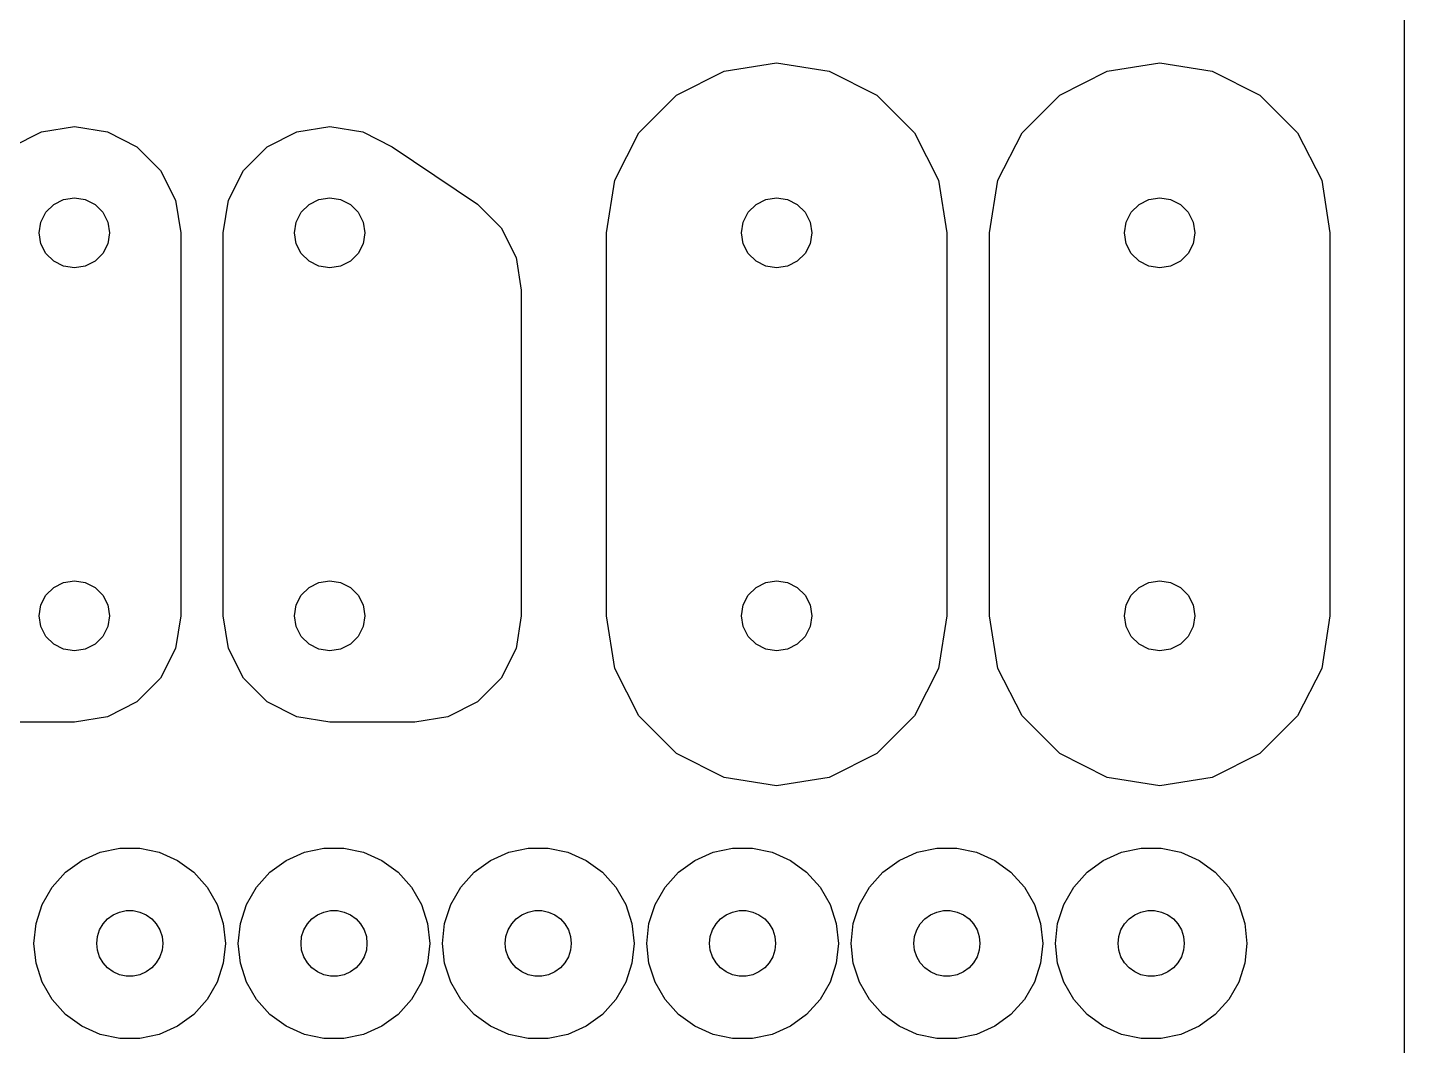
# Model space of a CAD drawing. Extents: x 0 to 1394, y 0 to 480.
# Drawn here: x 1267.9 to 1332.6, y 132.9 to 180.8 of the extents above; entities that cross this region are included whole.
import ezdxf

# ---------------------------------------------------------------- set-up
doc = ezdxf.new("R2010")
doc.units = 0
doc.layers.add('Layer_1', color=7, linetype='CONTINUOUS')

msp = doc.modelspace()

# ---------------------------------------------------------------- linework, layer by layer
at = {"layer": 'Layer_1', "color": 7}
for points in [[(1206.141098, 81.137238), (1206.161136, 81.137238), (1206.161108, 81.378256), (1206.27109, 81.846237), (1206.49111, 82.273239), (1206.811094, 82.634257), (1207.211115, 82.908239), (1207.66109, 83.079265), (1208.141094, 83.137262), (1332.641113, 83.137262), (1332.641113, 361.137251), (1208.141094, 361.137251), (1207.66109, 361.19525), (1207.211115, 361.366252), (1206.811094, 361.64025), (1206.49111, 362.001252), (1206.27109, 362.428251), (1206.161108, 362.896252), (1206.161108, 363.13725), (1206.14107, 363.13725), (1206.141098, 409.26225), (1206.150976, 409.762252)], [(1295.141089, 153.137263), (1295.141089, 171.137255), (1295.531092, 173.60924), (1296.671101, 175.839247), (1298.441114, 177.60926), (1300.671093, 178.745261), (1303.141102, 179.137239), (1305.61111, 178.745261), (1307.841089, 177.60926), (1309.611102, 175.839247), (1310.751111, 173.60924), (1311.141114, 171.137255), (1311.141114, 153.137263), (1310.751111, 150.665251), (1309.611102, 148.435243), (1307.841089, 146.665259), (1305.61111, 145.529258), (1303.141102, 145.137251), (1300.671093, 145.529258), (1298.441114, 146.665259), (1296.671101, 148.435243), (1295.531092, 150.665251), (1295.141089, 153.137263)], [(1313.14111, 153.137263), (1313.14111, 171.137255), (1313.531113, 173.60924), (1314.671093, 175.839247), (1316.441106, 177.60926), (1318.671113, 178.745261), (1321.141094, 179.137239), (1323.611103, 178.745261), (1325.84111, 177.60926), (1327.611095, 175.839247), (1328.751103, 173.60924), (1329.141106, 171.137255), (1329.141106, 153.137263), (1328.751103, 150.665251), (1327.611095, 148.435243), (1325.84111, 146.665259), (1323.611103, 145.529258), (1321.141094, 145.137251), (1318.671113, 145.529258), (1316.441106, 146.665259), (1314.671093, 148.435243), (1313.531113, 150.665251), (1313.14111, 153.137263)], [(1267.201089, 175.182262), (1268.59109, 175.892248), (1270.141111, 176.137245), (1271.691104, 175.892248), (1273.081105, 175.182262), (1274.191113, 174.076261), (1274.901099, 172.682253), (1275.141101, 171.137255), (1275.141101, 153.137263), (1274.901099, 151.592238), (1274.191113, 150.198257), (1273.081105, 149.092257), (1271.691104, 148.382242), (1270.141111, 148.137245), (1266.141091, 148.137245)], [(1277.141097, 153.137263), (1277.141097, 171.137255), (1277.39109, 172.682253), (1278.091114, 174.076261), (1279.201094, 175.182262), (1280.591094, 175.892248), (1282.141115, 176.137245), (1283.691108, 175.892248), (1285.081109, 175.182262), (1289.081101, 172.482242), (1290.191109, 171.376241), (1290.901096, 169.982261), (1291.141097, 168.437264), (1291.141097, 153.137263), (1290.901096, 151.592238), (1290.191109, 150.198257), (1289.081101, 149.092257), (1287.6911, 148.382242), (1286.141107, 148.137245), (1282.141115, 148.137245), (1280.591094, 148.382242), (1279.201094, 149.092257), (1278.091114, 150.198257), (1277.39109, 151.592238), (1277.141097, 153.137263)], [(1268.491099, 171.137255), (1268.571109, 171.647259), (1268.801092, 172.107253), (1269.171113, 172.472251), (1269.631107, 172.706242), (1270.141111, 172.787239), (1270.651115, 172.706242), (1271.111109, 172.472251), (1271.481102, 172.107253), (1271.711113, 171.647259), (1271.791095, 171.137255), (1271.711113, 170.627252), (1271.481102, 170.167258), (1271.111109, 169.80226), (1270.651115, 169.568241), (1270.141111, 169.487243), (1269.631107, 169.568241), (1269.171113, 169.80226), (1268.801092, 170.167258), (1268.571109, 170.627252), (1268.491099, 171.137255)], [(1280.491103, 171.137255), (1280.571113, 171.647259), (1280.801096, 172.107253), (1281.171089, 172.472251), (1281.631112, 172.706242), (1282.141115, 172.787239), (1282.651091, 172.706242), (1283.111113, 172.472251), (1283.481106, 172.107253), (1283.711089, 171.647259), (1283.791099, 171.137255), (1283.711089, 170.627252), (1283.481106, 170.167258), (1283.111113, 169.80226), (1282.651091, 169.568241), (1282.141115, 169.487243), (1281.631112, 169.568241), (1281.171089, 169.80226), (1280.801096, 170.167258), (1280.571113, 170.627252), (1280.491103, 171.137255)], [(1301.491089, 171.137255), (1301.571099, 171.647259), (1301.80111, 172.107253), (1302.171104, 172.472251), (1302.631098, 172.706242), (1303.141102, 172.787239), (1303.651105, 172.706242), (1304.111099, 172.472251), (1304.481093, 172.107253), (1304.711104, 171.647259), (1304.791114, 171.137255), (1304.711104, 170.627252), (1304.481093, 170.167258), (1304.111099, 169.80226), (1303.651105, 169.568241), (1303.141102, 169.487243), (1302.631098, 169.568241), (1302.171104, 169.80226), (1301.80111, 170.167258), (1301.571099, 170.627252), (1301.491089, 171.137255)], [(1319.49111, 171.137255), (1319.571092, 171.647259), (1319.801103, 172.107253), (1320.171096, 172.472251), (1320.63109, 172.706242), (1321.141094, 172.787239), (1321.651098, 172.706242), (1322.111092, 172.472251), (1322.481113, 172.107253), (1322.711096, 171.647259), (1322.791106, 171.137255), (1322.711096, 170.627252), (1322.481113, 170.167258), (1322.111092, 169.80226), (1321.651098, 169.568241), (1321.141094, 169.487243), (1320.63109, 169.568241), (1320.171096, 169.80226), (1319.801103, 170.167258), (1319.571092, 170.627252), (1319.49111, 171.137255)], [(1268.491099, 153.137263), (1268.571109, 153.647239), (1268.801092, 154.107261), (1269.171113, 154.472259), (1269.631107, 154.706249), (1270.141111, 154.787247), (1270.651115, 154.706249), (1271.111109, 154.472259), (1271.481102, 154.107261), (1271.711113, 153.647239), (1271.791095, 153.137263), (1271.711113, 152.627259), (1271.481102, 152.167237), (1271.111109, 151.802239), (1270.651115, 151.568249), (1270.141111, 151.487251), (1269.631107, 151.568249), (1269.171113, 151.802239), (1268.801092, 152.167265), (1268.571109, 152.627259), (1268.491099, 153.137263)], [(1280.491103, 153.137263), (1280.571113, 153.647239), (1280.801096, 154.107261), (1281.171089, 154.472259), (1281.631112, 154.706249), (1282.141115, 154.787247), (1282.651091, 154.706249), (1283.111113, 154.472259), (1283.481106, 154.107261), (1283.711089, 153.647239), (1283.791099, 153.137263), (1283.711089, 152.627259), (1283.481106, 152.167237), (1283.111113, 151.802239), (1282.651091, 151.568249), (1282.141115, 151.487251), (1281.631112, 151.568249), (1281.171089, 151.802239), (1280.801096, 152.167265), (1280.571113, 152.627259), (1280.491103, 153.137263)], [(1301.491089, 153.137263), (1301.571099, 153.647239), (1301.80111, 154.107261), (1302.171104, 154.472259), (1302.631098, 154.706249), (1303.141102, 154.787247), (1303.651105, 154.706249), (1304.111099, 154.472259), (1304.481093, 154.107261), (1304.711104, 153.647239), (1304.791114, 153.137263), (1304.711104, 152.627259), (1304.481093, 152.167237), (1304.111099, 151.802239), (1303.651105, 151.568249), (1303.141102, 151.487251), (1302.631098, 151.568249), (1302.171104, 151.802239), (1301.80111, 152.167265), (1301.571099, 152.627259), (1301.491089, 153.137263)], [(1319.49111, 153.137263), (1319.571092, 153.647239), (1319.801103, 154.107261), (1320.171096, 154.472259), (1320.63109, 154.706249), (1321.141094, 154.787247), (1321.651098, 154.706249), (1322.111092, 154.472259), (1322.481113, 154.107261), (1322.711096, 153.647239), (1322.791106, 153.137263), (1322.711096, 152.627259), (1322.481113, 152.167237), (1322.111092, 151.802239), (1321.651098, 151.568249), (1321.141094, 151.487251), (1320.63109, 151.568249), (1320.171096, 151.802239), (1319.801103, 152.167265), (1319.571092, 152.627259), (1319.49111, 153.137263)], [(1268.241106, 137.737243), (1268.341098, 138.673261), (1268.631109, 139.567257), (1269.101094, 140.382258), (1269.731099, 141.081238), (1270.491095, 141.634252), (1271.351111, 142.017256), (1272.271099, 142.212243), (1273.211096, 142.212243), (1274.131112, 142.017256), (1274.9911, 141.634252), (1275.751096, 141.081266), (1276.381101, 140.382258), (1276.851114, 139.567257), (1277.141097, 138.673261), (1277.241117, 137.737243), (1277.141097, 136.801253), (1276.851114, 135.907258), (1276.381101, 135.092257), (1275.751096, 134.393249), (1274.9911, 133.840262), (1274.131112, 133.457259), (1273.211096, 133.262243), (1272.271099, 133.262243), (1271.351111, 133.457259), (1270.491095, 133.840262), (1269.731099, 134.393249), (1269.101094, 135.092257), (1268.631109, 135.907258), (1268.341098, 136.801253), (1268.241106, 137.737243)], [(1277.841093, 137.737243), (1277.941112, 138.673261), (1278.231096, 139.567257), (1278.701109, 140.382258), (1279.331113, 141.081238), (1280.09111, 141.634252), (1280.951097, 142.017256), (1281.871113, 142.212243), (1282.811111, 142.212243), (1283.731099, 142.017256), (1284.591115, 141.634252), (1285.351111, 141.081266), (1285.981116, 140.382258), (1286.4511, 139.567257), (1286.741112, 138.673261), (1286.841103, 137.737243), (1286.741112, 136.801253), (1286.4511, 135.907258), (1285.981116, 135.092257), (1285.351111, 134.393249), (1284.591115, 133.840262), (1283.731099, 133.457259), (1282.811111, 133.262243), (1281.871113, 133.262243), (1280.951097, 133.457259), (1280.09111, 133.840262), (1279.331113, 134.393249), (1278.701109, 135.092257), (1278.231096, 135.907258), (1277.941112, 136.801253), (1277.841093, 137.737243)], [(1287.441108, 137.737243), (1287.541099, 138.673261), (1287.83111, 139.567257), (1288.301095, 140.382258), (1288.9311, 141.081238), (1289.691096, 141.634252), (1290.551112, 142.017256), (1291.4711, 142.212243), (1292.411097, 142.212243), (1293.331114, 142.017256), (1294.191101, 141.634252), (1294.951097, 141.081266), (1295.581102, 140.382258), (1296.051115, 139.567257), (1296.341098, 138.673261), (1296.44109, 137.737243), (1296.341098, 136.801253), (1296.051115, 135.907258), (1295.581102, 135.092257), (1294.951097, 134.393249), (1294.191101, 133.840262), (1293.331114, 133.457259), (1292.411097, 133.262243), (1291.4711, 133.262243), (1290.551112, 133.457259), (1289.691096, 133.840262), (1288.9311, 134.393249), (1288.301095, 135.092257), (1287.83111, 135.907258), (1287.541099, 136.801253), (1287.441108, 137.737243)], [(1297.041094, 137.737243), (1297.141114, 138.673261), (1297.431097, 139.567257), (1297.90111, 140.382258), (1298.531114, 141.081238), (1299.291111, 141.634252), (1300.151098, 142.017256), (1301.071114, 142.212243), (1302.011112, 142.212243), (1302.9311, 142.017256), (1303.791116, 141.634252), (1304.551112, 141.081266), (1305.181117, 140.382258), (1305.651101, 139.567257), (1305.941113, 138.673261), (1306.041104, 137.737243), (1305.941113, 136.801253), (1305.651101, 135.907258), (1305.181117, 135.092257), (1304.551112, 134.393249), (1303.791116, 133.840262), (1302.9311, 133.457259), (1302.011112, 133.262243), (1301.071114, 133.262243), (1300.151098, 133.457259), (1299.291111, 133.840262), (1298.531114, 134.393249), (1297.90111, 135.092257), (1297.431097, 135.907258), (1297.141114, 136.801253), (1297.041094, 137.737243)], [(1306.641109, 137.737243), (1306.7411, 138.673261), (1307.031112, 139.567257), (1307.501096, 140.382258), (1308.131101, 141.081238), (1308.891097, 141.634252), (1309.751113, 142.017256), (1310.671101, 142.212243), (1311.611098, 142.212243), (1312.531115, 142.017256), (1313.391102, 141.634252), (1314.151098, 141.081266), (1314.781103, 140.382258), (1315.251116, 139.567257), (1315.541099, 138.673261), (1315.641091, 137.737243), (1315.541099, 136.801253), (1315.251116, 135.907258), (1314.781103, 135.092257), (1314.151098, 134.393249), (1313.391102, 133.840262), (1312.531115, 133.457259), (1311.611098, 133.262243), (1310.671101, 133.262243), (1309.751113, 133.457259), (1308.891097, 133.840262), (1308.131101, 134.393249), (1307.501096, 135.092257), (1307.031112, 135.907258), (1306.7411, 136.801253), (1306.641109, 137.737243)], [(1316.241095, 137.737243), (1316.341115, 138.673261), (1316.631098, 139.567257), (1317.101111, 140.382258), (1317.731116, 141.081238), (1318.491112, 141.634252), (1319.351099, 142.017256), (1320.271116, 142.212243), (1321.211113, 142.212243), (1322.131101, 142.017256), (1322.991089, 141.634252), (1323.751113, 141.081266), (1324.38109, 140.382258), (1324.851102, 139.567257), (1325.141114, 138.673261), (1325.241105, 137.737243), (1325.141114, 136.801253), (1324.851102, 135.907258), (1324.38109, 135.092257), (1323.751113, 134.393249), (1322.991089, 133.840262), (1322.131101, 133.457259), (1321.211113, 133.262243), (1320.271116, 133.262243), (1319.351099, 133.457259), (1318.491112, 133.840262), (1317.731116, 134.393249), (1317.101111, 135.092257), (1316.631098, 135.907258), (1316.341115, 136.801253), (1316.241095, 137.737243)], [(1271.191091, 137.737243), (1271.221091, 138.059259), (1271.32111, 138.367248), (1271.491093, 138.648257), (1271.701094, 138.889246), (1271.971096, 139.079238), (1272.261108, 139.211262), (1272.581092, 139.279249), (1272.901103, 139.279249), (1273.221115, 139.211262), (1273.521089, 139.079238), (1273.7811, 138.889246), (1273.991102, 138.648257), (1274.161113, 138.367248), (1274.261104, 138.059259), (1274.291104, 137.737243), (1274.261104, 137.415256), (1274.161113, 137.107239), (1273.991102, 136.826258), (1273.7811, 136.58524), (1273.521089, 136.395248), (1273.221115, 136.263253), (1272.901103, 136.195237), (1272.581092, 136.195237), (1272.261108, 136.263253), (1271.971096, 136.395248), (1271.701094, 136.58524), (1271.491093, 136.826258), (1271.32111, 137.107239), (1271.221091, 137.415256), (1271.191091, 137.737243)], [(1280.791105, 137.737243), (1280.821106, 138.059259), (1280.921097, 138.367248), (1281.091108, 138.648257), (1281.301109, 138.889246), (1281.561092, 139.079238), (1281.861094, 139.211262), (1282.181106, 139.279249), (1282.50109, 139.279249), (1282.821102, 139.211262), (1283.121104, 139.079238), (1283.381115, 138.889246), (1283.591117, 138.648257), (1283.761099, 138.367248), (1283.86109, 138.059259), (1283.891091, 137.737243), (1283.86109, 137.415256), (1283.761099, 137.107239), (1283.591117, 136.826258), (1283.381115, 136.58524), (1283.121104, 136.395248), (1282.821102, 136.263253), (1282.50109, 136.195237), (1282.181106, 136.195237), (1281.861094, 136.263253), (1281.561092, 136.395248), (1281.301109, 136.58524), (1281.091108, 136.826258), (1280.921097, 137.107239), (1280.821106, 137.415256), (1280.791105, 137.737243)], [(1290.391092, 137.737243), (1290.421092, 138.059259), (1290.521112, 138.367248), (1290.691094, 138.648257), (1290.901096, 138.889246), (1291.171098, 139.079238), (1291.461109, 139.211262), (1291.781093, 139.279249), (1292.101104, 139.279249), (1292.421116, 139.211262), (1292.72109, 139.079238), (1292.981102, 138.889246), (1293.191103, 138.648257), (1293.361114, 138.367248), (1293.461105, 138.059259), (1293.491105, 137.737243), (1293.461105, 137.415256), (1293.361114, 137.107239), (1293.191103, 136.826258), (1292.981102, 136.58524), (1292.72109, 136.395248), (1292.421116, 136.263253), (1292.101104, 136.195237), (1291.781093, 136.195237), (1291.461109, 136.263253), (1291.171098, 136.395248), (1290.901096, 136.58524), (1290.691094, 136.826258), (1290.521112, 137.107239), (1290.421092, 137.415256), (1290.391092, 137.737243)], [(1299.991106, 137.737243), (1300.021107, 138.059259), (1300.121098, 138.367248), (1300.291109, 138.648257), (1300.50111, 138.889246), (1300.761093, 139.079238), (1301.061096, 139.211262), (1301.381107, 139.279249), (1301.701091, 139.279249), (1302.021103, 139.211262), (1302.311114, 139.079238), (1302.581116, 138.889246), (1302.79109, 138.648257), (1302.9611, 138.367248), (1303.061092, 138.059259), (1303.091092, 137.737243), (1303.061092, 137.415256), (1302.9611, 137.107239), (1302.79109, 136.826258), (1302.581116, 136.58524), (1302.311114, 136.395248), (1302.021103, 136.263253), (1301.701091, 136.195237), (1301.381107, 136.195237), (1301.061096, 136.263253), (1300.761093, 136.395248), (1300.50111, 136.58524), (1300.291109, 136.826258), (1300.121098, 137.107239), (1300.021107, 137.415256), (1299.991106, 137.737243)], [(1309.591093, 137.737243), (1309.621093, 138.059259), (1309.721113, 138.367248), (1309.891095, 138.648257), (1310.101097, 138.889246), (1310.371099, 139.079238), (1310.66111, 139.211262), (1310.981094, 139.279249), (1311.301106, 139.279249), (1311.621089, 139.211262), (1311.921091, 139.079238), (1312.181103, 138.889246), (1312.391104, 138.648257), (1312.561115, 138.367248), (1312.661106, 138.059259), (1312.691106, 137.737243), (1312.661106, 137.415256), (1312.561115, 137.107239), (1312.391104, 136.826258), (1312.181103, 136.58524), (1311.921091, 136.395248), (1311.621089, 136.263253), (1311.301106, 136.195237), (1310.981094, 136.195237), (1310.66111, 136.263253), (1310.371099, 136.395248), (1310.101097, 136.58524), (1309.891095, 136.826258), (1309.721113, 137.107239), (1309.621093, 137.415256), (1309.591093, 137.737243)], [(1319.191108, 137.737243), (1319.221108, 138.059259), (1319.321099, 138.367248), (1319.49111, 138.648257), (1319.701111, 138.889246), (1319.971113, 139.079238), (1320.261097, 139.211262), (1320.581108, 139.279249), (1320.901092, 139.279249), (1321.221104, 139.211262), (1321.521106, 139.079238), (1321.781089, 138.889246), (1321.991091, 138.648257), (1322.161101, 138.367248), (1322.261093, 138.059259), (1322.291093, 137.737243), (1322.261093, 137.415256), (1322.161101, 137.107239), (1321.991091, 136.826258), (1321.781089, 136.58524), (1321.521106, 136.395248), (1321.221104, 136.263253), (1320.901092, 136.195237), (1320.581108, 136.195237), (1320.261097, 136.263253), (1319.971113, 136.395248), (1319.701111, 136.58524), (1319.49111, 136.826258), (1319.321099, 137.107239), (1319.221108, 137.415256), (1319.191108, 137.737243)]]:
    msp.add_lwpolyline(points, dxfattribs=at)

doc.saveas('drawing.dxf')
